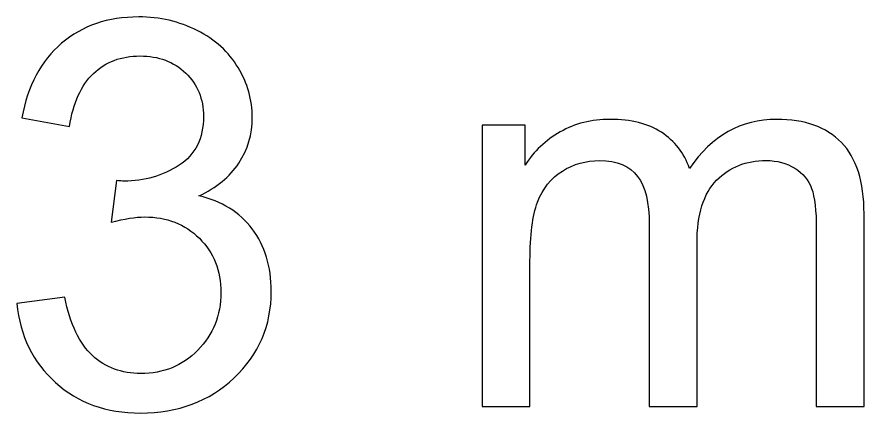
# Model space of a CAD drawing. Header units: millimetres. Extents: x -100 to 139, y -77 to 128.
# Drawn here: x -96 to 30.4, y 68.9 to 128.1 of the extents above; entities that cross this region are included whole.
import ezdxf

# ---------------------------------------------------------------- set-up
doc = ezdxf.new("R2010")
doc.units = ezdxf.units.MM
doc.header["$MEASUREMENT"] = 0
doc.layers.add('layer 1', color=7, linetype='Continuous')

msp = doc.modelspace()

# ---------------------------------------------------------------- linework, layer by layer
at = {"layer": 'layer 1', "color": 250}
for points, knots in [([(-96, 85.2465), (-96, 85.2465), (-88.8778, 86.2177), (-88.8778, 86.2177), (-88.8778, 86.2177), (-88.055, 82.171), (-86.6791, 79.2573), (-84.7231, 77.4768), (-84.7231, 77.4768), (-82.7672, 75.6962), (-80.3662, 74.8059), (-77.52, 74.8059), (-77.52, 74.8059), (-74.1477, 74.8059), (-71.3015, 75.966), (-69.0083, 78.2861), (-69.0083, 78.2861), (-66.7152, 80.6062), (-65.5686, 83.4794), (-65.5686, 86.9057), (-65.5686, 86.9057), (-65.5686, 90.17), (-66.6342, 92.8678), (-68.779, 94.9991), (-68.779, 94.9991), (-70.9103, 97.1169), (-73.6216, 98.1826), (-76.9264, 98.1826), (-76.9264, 98.1826), (-78.2753, 98.1826), (-79.948, 97.9128), (-81.9579, 97.3867), (-81.9579, 97.3867), (-81.9579, 97.3867), (-81.162, 103.6187), (-81.162, 103.6187), (-81.162, 103.6187), (-80.6899, 103.5647), (-80.2987, 103.5377), (-80.0154, 103.5377), (-80.0154, 103.5377), (-76.9669, 103.5377), (-74.2421, 104.3336), (-71.8006, 105.9118), (-71.8006, 105.9118), (-69.3725, 107.49), (-68.1585, 109.9181), (-68.1585, 113.1959), (-68.1585, 113.1959), (-68.1585, 115.7993), (-69.0488, 117.9576), (-70.8159, 119.6707), (-70.8159, 119.6707), (-72.5829, 121.3838), (-74.8626, 122.2336), (-77.6548, 122.2336), (-77.6548, 122.2336), (-80.4336, 122.2336), (-82.7402, 121.3569), (-84.5883, 119.6033), (-84.5883, 119.6033), (-86.4363, 117.8497), (-87.6233, 115.2193), (-88.1494, 111.7121), (-88.1494, 111.7121), (-88.1494, 111.7121), (-95.2716, 113.0071), (-95.2716, 113.0071), (-95.2716, 113.0071), (-94.3948, 117.7822), (-92.4254, 121.4917), (-89.3364, 124.1221), (-89.3364, 124.1221), (-86.2609, 126.7525), (-82.4165, 128.0609), (-77.8302, 128.0609), (-77.8302, 128.0609), (-74.6737, 128.0609), (-71.7601, 127.3865), (-69.1027, 126.0241), (-69.1027, 126.0241), (-66.4319, 124.6752), (-64.395, 122.8272), (-62.9922, 120.4936), (-62.9922, 120.4936), (-61.5758, 118.1464), (-60.8744, 115.6645), (-60.8744, 113.0341), (-60.8744, 113.0341), (-60.8744, 110.5386), (-61.5488, 108.2724), (-62.8843, 106.2221), (-62.8843, 106.2221), (-64.2332, 104.1717), (-66.2296, 102.5395), (-68.8599, 101.3255), (-68.8599, 101.3255), (-65.4337, 100.5432), (-62.7763, 98.8975), (-60.8744, 96.402), (-60.8744, 96.402), (-58.9859, 93.92), (-58.0417, 90.7905), (-58.0417, 87.054), (-58.0417, 87.054), (-58.0417, 81.9956), (-59.8897, 77.6926), (-63.5722, 74.1719), (-63.5722, 74.1719), (-67.2682, 70.6513), (-71.9355, 68.8977), (-77.5739, 68.8977), (-77.5739, 68.8977), (-82.6593, 68.8977), (-86.8814, 70.422), (-90.2402, 73.457), (-90.2402, 73.457), (-93.6125, 76.4921), (-95.5279, 80.4174), (-96, 85.2465)], [0, 0, 0, 0, 0.03225806, 0.03225806, 0.03225806, 0.03225806, 0.06451613, 0.06451613, 0.06451613, 0.06451613, 0.09677419, 0.09677419, 0.09677419, 0.09677419, 0.12903226, 0.12903226, 0.12903226, 0.12903226, 0.16129032, 0.16129032, 0.16129032, 0.16129032, 0.19354839, 0.19354839, 0.19354839, 0.19354839, 0.22580645, 0.22580645, 0.22580645, 0.22580645, 0.25806452, 0.25806452, 0.25806452, 0.25806452, 0.29032258, 0.29032258, 0.29032258, 0.29032258, 0.32258065, 0.32258065, 0.32258065, 0.32258065, 0.35483871, 0.35483871, 0.35483871, 0.35483871, 0.38709677, 0.38709677, 0.38709677, 0.38709677, 0.41935484, 0.41935484, 0.41935484, 0.41935484, 0.4516129, 0.4516129, 0.4516129, 0.4516129, 0.48387097, 0.48387097, 0.48387097, 0.48387097, 0.51612903, 0.51612903, 0.51612903, 0.51612903, 0.5483871, 0.5483871, 0.5483871, 0.5483871, 0.58064516, 0.58064516, 0.58064516, 0.58064516, 0.61290323, 0.61290323, 0.61290323, 0.61290323, 0.64516129, 0.64516129, 0.64516129, 0.64516129, 0.67741935, 0.67741935, 0.67741935, 0.67741935, 0.70967742, 0.70967742, 0.70967742, 0.70967742, 0.74193548, 0.74193548, 0.74193548, 0.74193548, 0.77419355, 0.77419355, 0.77419355, 0.77419355, 0.80645161, 0.80645161, 0.80645161, 0.80645161, 0.83870968, 0.83870968, 0.83870968, 0.83870968, 0.87096774, 0.87096774, 0.87096774, 0.87096774, 0.90322581, 0.90322581, 0.90322581, 0.90322581, 0.93548387, 0.93548387, 0.93548387, 0.93548387, 1, 1, 1, 1]), ([(-26.558, 69.8689), (-26.558, 69.8689), (-26.558, 111.874), (-26.558, 111.874), (-26.558, 111.874), (-26.558, 111.874), (-20.1642, 111.874), (-20.1642, 111.874), (-20.1642, 111.874), (-20.1642, 111.874), (-20.1642, 105.9388), (-20.1642, 105.9388), (-20.1642, 105.9388), (-18.8557, 107.9891), (-17.1021, 109.6483), (-14.9169, 110.8893), (-14.9169, 110.8893), (-12.7317, 112.1438), (-10.2497, 112.7643), (-7.4574, 112.7643), (-7.4574, 112.7643), (-4.3549, 112.7643), (-1.8055, 112.1168), (0.1774, 110.8353), (0.1774, 110.8353), (2.1603, 109.5404), (3.5632, 107.7463), (4.3725, 105.4262), (4.3725, 105.4262), (7.7178, 110.3228), (12.0478, 112.7643), (17.3895, 112.7643), (17.3895, 112.7643), (21.5712, 112.7643), (24.7951, 111.6177), (27.0342, 109.3111), (27.0342, 109.3111), (29.2869, 107.0044), (30.42, 103.4568), (30.42, 98.6682), (30.42, 98.6682), (30.42, 98.6682), (30.42, 69.8689), (30.42, 69.8689), (30.42, 69.8689), (30.42, 69.8689), (23.2978, 69.8689), (23.2978, 69.8689), (23.2978, 69.8689), (23.2978, 69.8689), (23.2978, 96.3076), (23.2978, 96.3076), (23.2978, 96.3076), (23.2978, 99.1403), (23.055, 101.1906), (22.5963, 102.4451), (22.5963, 102.4451), (22.1377, 103.6996), (21.3014, 104.6978), (20.0739, 105.4667), (20.0739, 105.4667), (18.8598, 106.2356), (17.43, 106.6133), (15.7978, 106.6133), (15.7978, 106.6133), (12.8302, 106.6133), (10.3752, 105.6285), (8.4193, 103.6726), (8.4193, 103.6726), (6.4633, 101.7032), (5.4921, 98.5603), (5.4921, 94.2437), (5.4921, 94.2437), (5.4921, 94.2437), (5.4921, 69.8689), (5.4921, 69.8689), (5.4921, 69.8689), (5.4921, 69.8689), (-1.6301, 69.8689), (-1.6301, 69.8689), (-1.6301, 69.8689), (-1.6301, 69.8689), (-1.6301, 97.1304), (-1.6301, 97.1304), (-1.6301, 97.1304), (-1.6301, 100.2869), (-2.2102, 102.6609), (-3.3702, 104.2392), (-3.3702, 104.2392), (-4.5303, 105.8174), (-6.4322, 106.6133), (-9.0626, 106.6133), (-9.0626, 106.6133), (-11.059, 106.6133), (-12.907, 106.0872), (-14.6067, 105.035), (-14.6067, 105.035), (-16.3063, 103.9829), (-17.5338, 102.4451), (-18.3027, 100.4083), (-18.3027, 100.4083), (-19.0581, 98.3849), (-19.4358, 95.4578), (-19.4358, 91.6403), (-19.4358, 91.6403), (-19.4358, 91.6403), (-19.4358, 69.8689), (-19.4358, 69.8689), (-19.4358, 69.8689), (-19.4358, 69.8689), (-26.558, 69.8689), (-26.558, 69.8689)], [0, 0, 0, 0, 0.03448276, 0.03448276, 0.03448276, 0.03448276, 0.06896552, 0.06896552, 0.06896552, 0.06896552, 0.10344828, 0.10344828, 0.10344828, 0.10344828, 0.13793103, 0.13793103, 0.13793103, 0.13793103, 0.17241379, 0.17241379, 0.17241379, 0.17241379, 0.20689655, 0.20689655, 0.20689655, 0.20689655, 0.24137931, 0.24137931, 0.24137931, 0.24137931, 0.27586207, 0.27586207, 0.27586207, 0.27586207, 0.31034483, 0.31034483, 0.31034483, 0.31034483, 0.34482759, 0.34482759, 0.34482759, 0.34482759, 0.37931034, 0.37931034, 0.37931034, 0.37931034, 0.4137931, 0.4137931, 0.4137931, 0.4137931, 0.44827586, 0.44827586, 0.44827586, 0.44827586, 0.48275862, 0.48275862, 0.48275862, 0.48275862, 0.51724138, 0.51724138, 0.51724138, 0.51724138, 0.55172414, 0.55172414, 0.55172414, 0.55172414, 0.5862069, 0.5862069, 0.5862069, 0.5862069, 0.62068966, 0.62068966, 0.62068966, 0.62068966, 0.65517241, 0.65517241, 0.65517241, 0.65517241, 0.68965517, 0.68965517, 0.68965517, 0.68965517, 0.72413793, 0.72413793, 0.72413793, 0.72413793, 0.75862069, 0.75862069, 0.75862069, 0.75862069, 0.79310345, 0.79310345, 0.79310345, 0.79310345, 0.82758621, 0.82758621, 0.82758621, 0.82758621, 0.86206897, 0.86206897, 0.86206897, 0.86206897, 0.89655172, 0.89655172, 0.89655172, 0.89655172, 0.93103448, 0.93103448, 0.93103448, 0.93103448, 1, 1, 1, 1])]:
    msp.add_open_spline(points, degree=3, knots=knots, dxfattribs=at)

doc.saveas('drawing.dxf')
